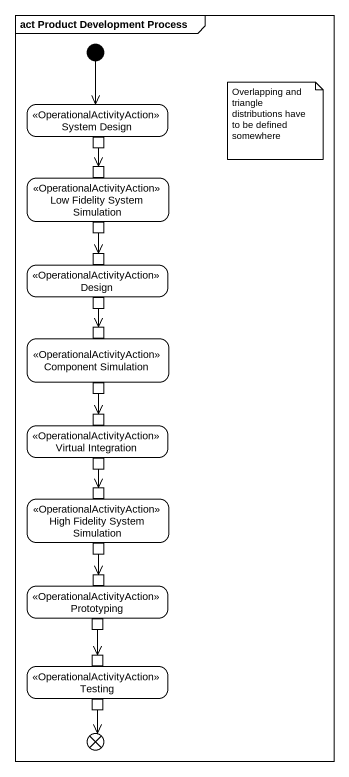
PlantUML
@startuml
mainframe act Product Development Process
hide empty description
state "System Design" as System_Design <<OperationalActivityAction>> {
  state pin1 <<outputPin>>
}
state "Low Fidelity System Simulation" as Low_Fidelity_System <<OperationalActivityAction>> {
  state pin2 <<inputPin>>
  state pin3 <<outputPin>>
}
state Design <<OperationalActivityAction>> {
  state pin4 <<inputPin>>
  state pin5 <<outputPin>>
}
state "Component Simulation" as Component_Simulation <<OperationalActivityAction>> {
  state pin6 <<inputPin>>
  state pin7 <<outputPin>>
}
state "Virtual Integration" as Virtual_Integration <<OperationalActivityAction>> {
  state pin8 <<inputPin>>
  state pin9 <<outputPin>>
}
state "High Fidelity System Simulation" as High_Fidelity_System <<OperationalActivityAction>> {
  state pin10 <<inputPin>>
  state pin11 <<outputPin>>
}
state Prototyping <<OperationalActivityAction>> {
  state pin12 <<inputPin>>
  state pin13 <<outputPin>>
}
state Testing <<OperationalActivityAction>> {
  state pin14 <<inputPin>>
  state pin15 <<outputPin>>
}
state flowfinal1 <<end>>
[*] --> System_Design
pin1 --> pin2
pin3 --> pin4
pin5 --> pin6
pin7 --> pin8
pin9 --> pin10
pin11 --> pin12
pin13 --> pin14
pin15 --> flowfinal1
note as N1
  Overlapping and triangle distributions have to be defined somewhere
end note
@enduml
